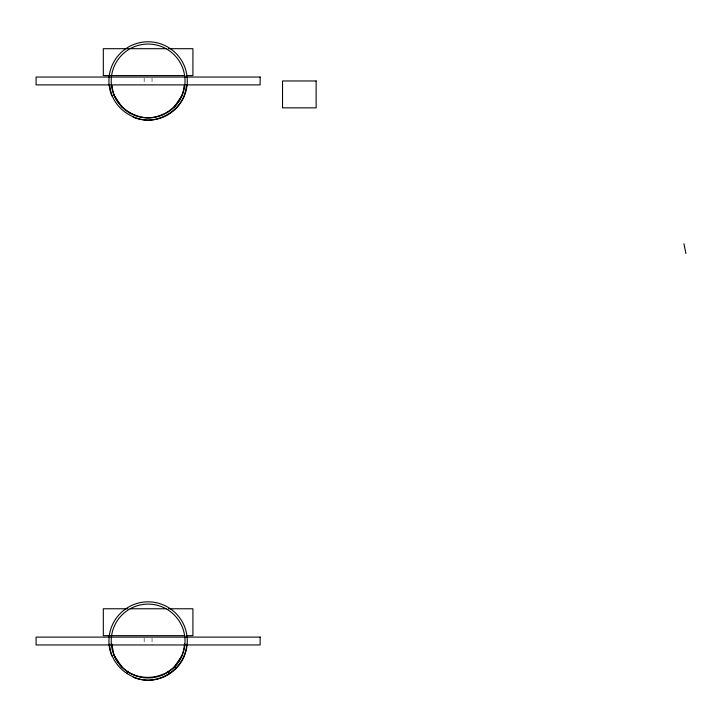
<?xml version="1.0" encoding="UTF-8"?>
<svg xmlns="http://www.w3.org/2000/svg" width="722" height="722" viewBox="0 0 722 722"><rect width="100%" height="100%" fill="white"/><g stroke="black" fill="none" stroke-linecap="round" stroke-linejoin="round"><path stroke-width="0.54" stroke-dasharray="3.61 2.71" d="M152.035 78.166L152.035 84.889M152.035 638.23L152.035 644.954M144.192 78.166L144.192 83.77M144.192 638.23L144.192 643.834"/><path stroke-width="1.08" d="M184.074 85.792C182.946 104.031 165.654 117.226 148.109 117.885C130.574 117.226 113.282 104.031 112.154 85.792M186.276 86.225C184.769 105.376 166.737 119.554 148.109 120.168C129.491 119.554 111.459 105.376 109.952 86.225M184.462 643.925C182.323 681.189 130.14 690.006 114.672 656.469M186.691 644.186C185.707 664.141 167.675 679.7 148.109 680.241C128.552 679.7 110.52 664.141 109.536 644.186M174.219 107.073L182.224 95.096M127.009 673.175L128.254 671.316M174.219 667.137L182.224 655.161A36.921 36.921 0 0 0 143.299 604.431A36.921 36.921 0 0 0 118.823 663.509A36.921 36.921 0 0 0 182.224 655.161M129.076 48.699L103.309 48.699L103.309 75.584L183.957 75.584M131.314 48.699L166.033 48.699M168.28 48.699L192.918 48.699L192.918 75.584L186.195 75.584M127.947 608.772L103.309 608.772L103.309 635.658L183.957 635.658M130.195 608.772L166.033 608.772M168.28 608.772L192.918 608.772L192.918 635.658L186.195 635.658M114.004 95.096L122.009 107.073M174.589 666.893L175.834 668.752M167.973 671.316L169.219 673.175M114.004 655.161L122.009 667.137M683.96 243.756L685.9 253.503M111.766 643.925L114.094 655.603M111.892 656.036A39.205 39.205 0 0 1 142.992 602.166A39.205 39.205 0 0 1 186.98 646.154A39.205 39.205 0 0 1 133.11 677.254M111.892 95.972A39.205 39.205 0 0 1 142.992 42.093A39.205 39.205 0 0 1 186.98 86.08A39.205 39.205 0 0 1 133.11 117.19M260.128 77.046L36.1 77.046L36.1 84.889L260.128 84.889L260.128 77.046M316.137 80.963L282.528 80.963L282.528 107.849L316.137 107.849L316.137 80.963M260.128 637.111L36.1 637.111L36.1 644.954L260.128 644.954L260.128 637.111M129.653 112.939A36.921 36.921 0 0 0 185.031 80.963A36.921 36.921 0 0 0 129.653 48.988A36.921 36.921 0 0 0 129.653 112.939"/></g></svg>
